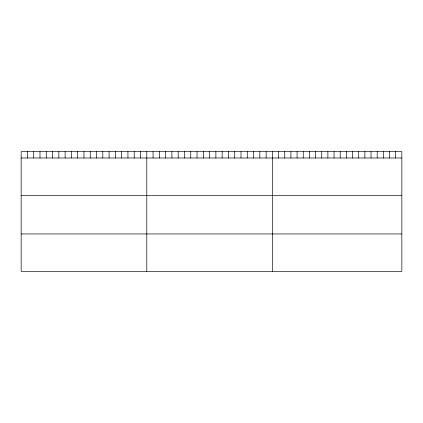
<?xml version="1.0" encoding="UTF-8"?>
<svg xmlns="http://www.w3.org/2000/svg" width="423" height="423" viewBox="0 0 423 423"><rect width="100%" height="100%" fill="white"/><g stroke="black" fill="none" stroke-linecap="round" stroke-linejoin="round"><path stroke-width="0.63" d="M401.85 157.991L401.85 271.36L21.15 271.36L21.15 151.64L401.85 151.64L401.85 157.991L21.15 157.991M21.15 195.405L401.85 195.405M21.15 233.951L401.85 233.951M395.685 151.64L395.685 157.991M389.525 151.64L389.525 157.991M383.36 151.64L383.36 157.991M377.194 151.64L377.194 157.991M371.029 151.64L371.029 157.991M364.869 151.64L364.869 157.991M358.704 151.64L358.704 157.991M352.539 151.64L352.539 157.991M346.379 151.64L346.379 157.991M340.214 151.64L340.214 157.991M334.048 151.64L334.048 157.991M327.883 151.64L327.883 157.991M321.723 151.64L321.723 157.991M315.558 151.64L315.558 157.991M309.393 151.64L309.393 157.991M303.233 151.64L303.233 157.991M297.068 151.64L297.068 157.991M290.902 151.64L290.902 157.991M284.737 151.64L284.737 157.991M278.577 151.64L278.577 157.991M272.412 151.64L272.412 271.36M266.13 151.64L266.13 157.991M259.849 151.64L259.849 157.991M253.567 151.64L253.567 157.991M247.286 151.64L247.286 157.991M241.004 151.64L241.004 157.991M234.723 151.64L234.723 157.991M228.441 151.64L228.441 157.991M222.16 151.64L222.16 157.991M215.878 151.64L215.878 157.991M209.597 151.64L209.597 157.991M203.315 151.64L203.315 157.991M197.033 151.64L197.033 157.991M190.752 151.64L190.752 157.991M184.47 151.64L184.47 157.991M178.189 151.64L178.189 157.991M171.907 151.64L171.907 157.991M165.626 151.64L165.626 157.991M159.344 151.64L159.344 157.991M153.063 151.64L153.063 157.991M146.781 151.64L146.781 271.36M140.499 151.64L140.499 157.991M134.218 151.64L134.218 157.991M127.936 151.64L127.936 157.991M121.655 151.64L121.655 157.991M115.373 151.64L115.373 157.991M109.092 151.64L109.092 157.991M102.81 151.64L102.81 157.991M96.529 151.64L96.529 157.991M90.247 151.64L90.247 157.991M83.966 151.64L83.966 157.991M77.684 151.64L77.684 157.991M71.402 151.64L71.402 157.991M65.121 151.64L65.121 157.991M58.839 151.64L58.839 157.991M52.558 151.64L52.558 157.991M46.276 151.64L46.276 157.991M39.995 151.64L39.995 157.991M33.713 151.64L33.713 157.991M27.432 151.64L27.432 157.991"/></g></svg>
